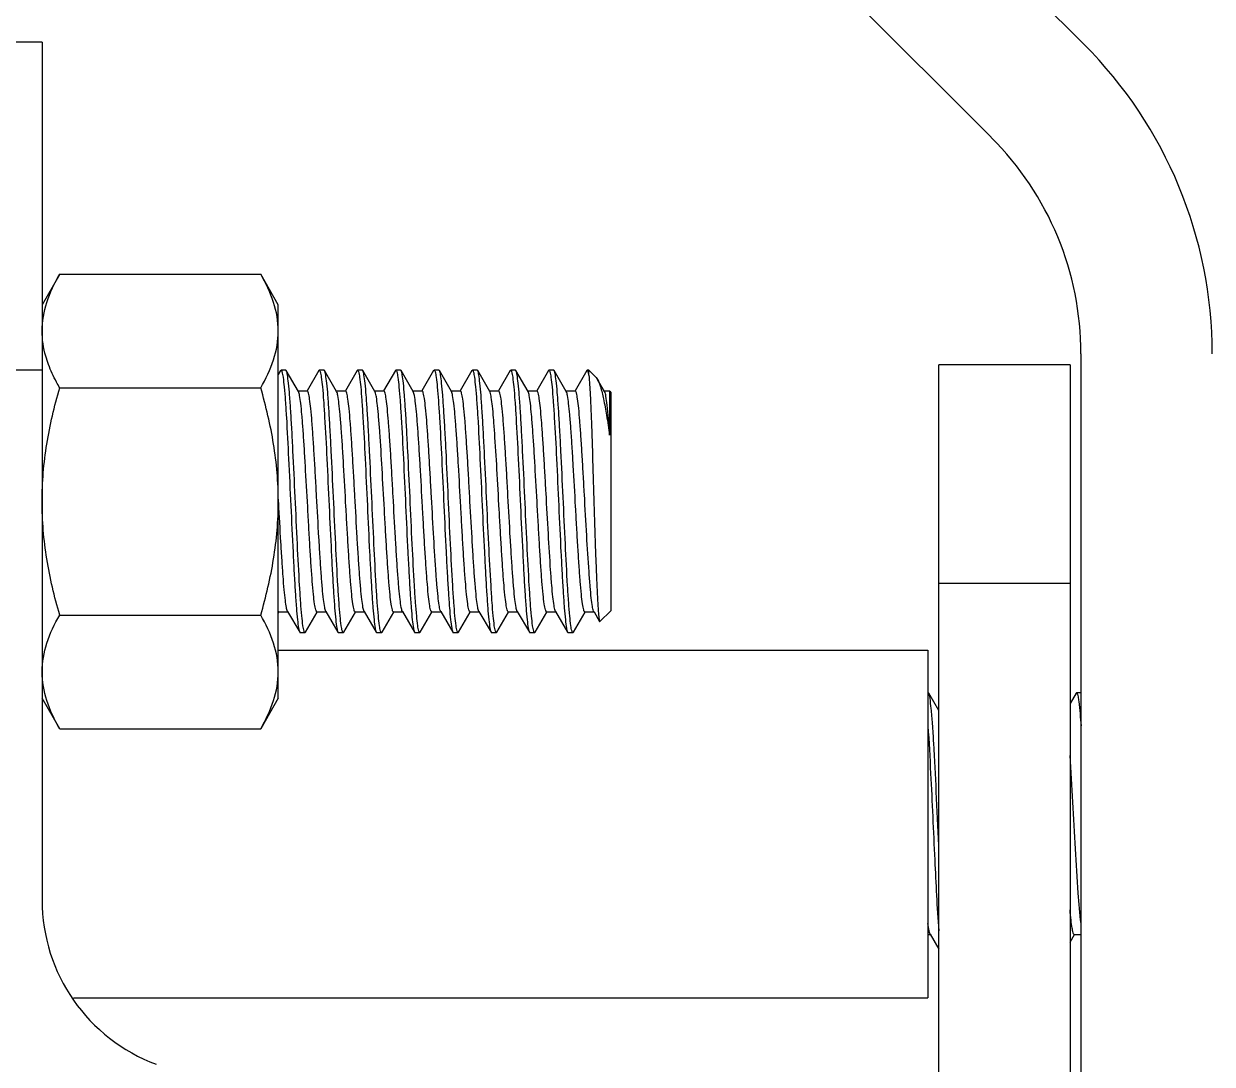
# Model space of a CAD drawing. Extents: x 27938 to 650306, y -92720 to 1524912.
# Drawn here: x 315887 to 316519, y 842775 to 843327 of the extents above; entities that cross this region are included whole.
import ezdxf

# ---------------------------------------------------------------- set-up
doc = ezdxf.new("R2010")
doc.units = 0
doc.header["$LTSCALE"] = 1000
doc.header["$MEASUREMENT"] = 0

msp = doc.modelspace()

# ---------------------------------------------------------------- linework, layer by layer
at = {"linetype": 'Continuous'}
for p, q in [((316154.42, 843612.41), (316450.63, 843316.2)), ((316401.34, 843266.92), (316105.14, 843563.12)), ((315897.22, 843317.45), (315827.52, 843317.45)), ((315897.22, 843317.45), (315897.22, 842861.76)), ((315906.55, 843194.2), (315897.22, 843178.04)), ((315906.55, 843194.2), (316013.33, 843194.2)), ((316022.67, 843178.04), (316013.33, 843194.2)), ((316022.67, 842968.99), (316022.67, 843178.04)), ((316448.98, 842658.24), (316448.98, 843151.92)), ((315897.22, 843143.21), (315827.52, 843143.21)), ((316023.86, 843142.99), (316022.67, 843140.94)), ((316023.86, 843142.99), (316024.12, 843143.21)), ((316026.66, 843143.21), (316024.12, 843143.21)), ((316026.66, 843143.21), (316024.12, 843143.21)), ((316024.12, 843143.21), (316024.15, 843143.21)), ((316026.92, 843142.99), (316026.66, 843143.21)), ((316033.34, 843131.91), (316026.92, 843142.99)), ((316044.18, 843142.99), (316037.96, 843132.24)), ((316044.18, 843142.99), (316044.44, 843143.21)), ((316046.98, 843143.21), (316044.44, 843143.21)), ((316046.98, 843143.21), (316044.44, 843143.21)), ((316044.44, 843143.21), (316044.48, 843143.21)), ((316047.24, 843142.99), (316046.98, 843143.21)), ((316053.66, 843131.91), (316047.24, 843142.99)), ((316064.51, 843142.99), (316058.28, 843132.24)), ((316064.51, 843142.99), (316064.77, 843143.21)), ((316067.31, 843143.21), (316064.77, 843143.21)), ((316067.31, 843143.21), (316064.77, 843143.21)), ((316064.77, 843143.21), (316064.81, 843143.21)), ((316067.57, 843142.99), (316067.31, 843143.21)), ((316073.99, 843131.91), (316067.57, 843142.99)), ((316084.84, 843142.99), (316078.61, 843132.24)), ((316084.84, 843142.99), (316085.1, 843143.21)), ((316087.64, 843143.21), (316085.1, 843143.21)), ((316087.64, 843143.21), (316085.1, 843143.21)), ((316085.1, 843143.21), (316085.14, 843143.21)), ((316087.9, 843142.99), (316087.64, 843143.21)), ((316094.32, 843131.91), (316087.9, 843142.99)), ((316105.17, 843142.99), (316098.94, 843132.24)), ((316105.17, 843142.99), (316105.43, 843143.21)), ((316107.97, 843143.21), (316105.43, 843143.21)), ((316107.97, 843143.21), (316105.43, 843143.21)), ((316105.43, 843143.21), (316105.47, 843143.21)), ((316108.23, 843142.99), (316107.97, 843143.21)), ((316114.65, 843131.91), (316108.23, 843142.99)), ((316125.5, 843142.99), (316119.27, 843132.24)), ((316125.5, 843142.99), (316125.76, 843143.21)), ((316128.3, 843143.21), (316125.76, 843143.21)), ((316128.3, 843143.21), (316125.76, 843143.21)), ((316125.76, 843143.21), (316125.79, 843143.21)), ((316128.56, 843142.99), (316128.3, 843143.21)), ((316134.98, 843131.91), (316128.56, 843142.99)), ((316145.82, 843142.99), (316139.6, 843132.24)), ((316145.82, 843142.99), (316146.08, 843143.21)), ((316148.62, 843143.21), (316146.08, 843143.21)), ((316148.62, 843143.21), (316146.08, 843143.21)), ((316146.08, 843143.21), (316146.12, 843143.21)), ((316148.88, 843142.99), (316148.62, 843143.21)), ((316155.3, 843131.91), (316148.88, 843142.99)), ((316166.15, 843142.99), (316159.92, 843132.24)), ((316166.15, 843142.99), (316166.41, 843143.21)), ((316168.95, 843143.21), (316166.41, 843143.21)), ((316168.95, 843143.21), (316166.41, 843143.21)), ((316166.41, 843143.21), (316166.45, 843143.21)), ((316169.21, 843142.99), (316168.95, 843143.21)), ((316175.63, 843131.91), (316169.21, 843142.99)), ((316186.48, 843142.99), (316180.25, 843132.24)), ((316186.74, 843143.21), (316186.48, 843142.99)), ((316187.62, 843143.21), (316186.74, 843143.21)), ((316191.55, 843139.27), (316187.62, 843143.21)), ((316187.62, 843140.67), (316187.62, 843143.21)), ((316373.47, 842389.11), (316373.47, 843146.11)), ((316443.17, 843146.11), (316373.47, 843146.11)), ((316443.17, 843146.11), (316443.17, 842077.44)), ((316195.96, 843131.91), (316192.21, 843138.38)), ((315906.55, 843133.86), (316013.33, 843133.86)), ((316038.07, 843132.18), (316033.18, 843132.18)), ((316058.4, 843132.18), (316053.51, 843132.18)), ((316078.73, 843132.18), (316073.84, 843132.18)), ((316074.15, 843131.58), (316073.99, 843131.91)), ((316099.06, 843132.18), (316094.17, 843132.18)), ((316119.38, 843132.18), (316114.49, 843132.18)), ((316139.71, 843132.18), (316134.82, 843132.18)), ((316135.16, 843131.49), (316134.98, 843131.91)), ((316160.04, 843132.18), (316155.15, 843132.18)), ((316180.37, 843132.18), (316175.48, 843132.18)), ((316198.65, 843132.18), (316195.81, 843132.18)), ((316199.23, 843131.59), (316198.65, 843132.18)), ((316198.65, 843132.18), (316198.65, 843108.71)), ((316199.23, 843131.59), (316199.23, 843015.43)), ((316022.83, 843073.52), (316022.67, 843076.35)), ((316022.87, 843072.79), (316022.83, 843073.52)), ((316443.17, 843029.95), (316373.47, 843029.95)), ((315906.55, 843013.17), (316013.33, 843013.17)), ((316022.67, 843014.25), (316022.98, 843014.79)), ((316022.86, 843014.85), (316027.75, 843014.85)), ((316027.6, 843015.12), (316034.02, 843004.04)), ((316037.08, 843004.04), (316043.31, 843014.79)), ((316043.19, 843014.85), (316048.08, 843014.85)), ((316047.93, 843015.12), (316054.35, 843004.04)), ((316057.41, 843004.04), (316063.63, 843014.79)), ((316063.52, 843014.85), (316068.41, 843014.85)), ((316068.26, 843015.12), (316074.68, 843004.04)), ((316077.74, 843004.04), (316083.96, 843014.79)), ((316083.85, 843014.85), (316088.74, 843014.85)), ((316088.58, 843015.12), (316095, 843004.04)), ((316098.06, 843004.04), (316104.29, 843014.79)), ((316104.18, 843014.85), (316109.07, 843014.85)), ((316108.91, 843015.12), (316115.33, 843004.04)), ((316118.39, 843004.04), (316124.62, 843014.79)), ((316124.5, 843014.85), (316129.39, 843014.85)), ((316129.24, 843015.12), (316135.66, 843004.04)), ((316138.72, 843004.04), (316144.95, 843014.79)), ((316144.83, 843014.85), (316149.72, 843014.85)), ((316149.57, 843015.12), (316155.99, 843004.04)), ((316159.05, 843004.04), (316165.27, 843014.79)), ((316165.16, 843014.85), (316170.05, 843014.85)), ((316169.9, 843015.12), (316169.71, 843015.53)), ((316169.9, 843015.12), (316176.32, 843004.04)), ((316179.38, 843004.04), (316185.6, 843014.79)), ((316185.49, 843014.85), (316190.38, 843014.85)), ((316190.22, 843015.12), (316190.12, 843015.32)), ((316190.22, 843015.12), (316190.38, 843014.85)), ((316190.38, 843014.85), (316193.32, 843009.77)), ((316199.23, 843015.43), (316193.5, 843009.71)), ((316034.02, 843004.04), (316034.28, 843003.82)), ((316036.82, 843003.82), (316034.28, 843003.82)), ((316036.82, 843003.82), (316034.28, 843003.82)), ((316036.82, 843003.82), (316036.78, 843003.82)), ((316037.08, 843004.04), (316036.82, 843003.82)), ((316054.35, 843004.04), (316054.61, 843003.82)), ((316057.15, 843003.82), (316054.61, 843003.82)), ((316057.15, 843003.82), (316054.61, 843003.82)), ((316057.15, 843003.82), (316057.11, 843003.82)), ((316057.41, 843004.04), (316057.15, 843003.82)), ((316074.68, 843004.04), (316074.94, 843003.82)), ((316077.48, 843003.82), (316074.94, 843003.82)), ((316077.48, 843003.82), (316074.94, 843003.82)), ((316077.48, 843003.82), (316077.44, 843003.82)), ((316077.74, 843004.04), (316077.48, 843003.82)), ((316095, 843004.04), (316095.26, 843003.82)), ((316097.8, 843003.82), (316095.26, 843003.82)), ((316097.8, 843003.82), (316095.26, 843003.82)), ((316097.8, 843003.82), (316097.77, 843003.82)), ((316098.06, 843004.04), (316097.8, 843003.82)), ((316115.33, 843004.04), (316115.59, 843003.82)), ((316118.13, 843003.82), (316115.59, 843003.82)), ((316118.13, 843003.82), (316115.59, 843003.82)), ((316118.13, 843003.82), (316118.09, 843003.82)), ((316118.39, 843004.04), (316118.13, 843003.82)), ((316135.66, 843004.04), (316135.92, 843003.82)), ((316138.46, 843003.82), (316135.92, 843003.82)), ((316138.46, 843003.82), (316135.92, 843003.82)), ((316138.46, 843003.82), (316138.42, 843003.82)), ((316138.72, 843004.04), (316138.46, 843003.82)), ((316155.99, 843004.04), (316156.25, 843003.82)), ((316158.79, 843003.82), (316156.25, 843003.82)), ((316158.79, 843003.82), (316156.25, 843003.82)), ((316158.79, 843003.82), (316158.75, 843003.82)), ((316159.05, 843004.04), (316158.79, 843003.82)), ((316176.32, 843004.04), (316176.58, 843003.82)), ((316179.12, 843003.82), (316176.58, 843003.82)), ((316179.12, 843003.82), (316176.58, 843003.82)), ((316179.12, 843003.82), (316179.08, 843003.82)), ((316179.38, 843004.04), (316179.12, 843003.82)), ((316193.32, 843009.77), (316193.5, 843009.71)), ((316022.67, 842994.53), (316367.66, 842994.53)), ((316367.66, 842994.53), (316367.66, 842809.83)), ((315906.55, 842952.82), (315897.22, 842968.99)), ((316022.67, 842968.99), (316013.33, 842952.82)), ((316368.12, 842971.65), (316367.86, 842971.87)), ((316373.47, 842962.41), (316368.12, 842971.65)), ((316446.37, 842971.65), (316443.17, 842966.13)), ((316446.37, 842971.65), (316446.63, 842971.87)), ((316449.17, 842971.87), (316446.63, 842971.87)), ((316449.17, 842971.87), (316446.63, 842971.87)), ((315906.55, 842952.82), (316013.33, 842952.82)), ((316367.66, 842843.52), (316369.11, 842843.52)), ((316368.8, 842843.78), (316373.47, 842835.73)), ((316443.17, 842839.44), (316445.53, 842843.52)), ((316445.38, 842843.52), (316448.98, 842843.52)), ((315913.9, 842809.83), (316367.66, 842809.83))]:
    msp.add_line(p, q, dxfattribs=at)
for centre, radius, start, end in [((316286.35, 843151.92), 232.32, 0, 45), ((316286.35, 843151.92), 162.62, 0, 45), ((315990.14, 842861.76), 162.62, 180, 249.68249), ((315990.14, 842861.76), 92.93, 180, 249.68249)]:
    msp.add_arc(centre, radius, start, end, dxfattribs=at)
for points, knots in [([(315897.22, 843164.03), (315897.22, 843169.18), (315899.14, 843179.84), (315903.82, 843189.47), (315906.55, 843194.2)], [0, 0, 0, 0, 0.485069, 1, 1, 1, 1]), ([(316022.67, 843164.03), (316022.67, 843169.18), (316020.74, 843179.84), (316016.07, 843189.47), (316013.33, 843194.2)], [0, 0, 0, 0, 0.485069, 1, 1, 1, 1]), ([(315900.62, 843146.24), (315900.08, 843147.69), (315898.17, 843153.44), (315897.22, 843159.53), (315897.22, 843164.03)], [0, 0, 0, 0, 0.255881, 1, 1, 1, 1]), ([(316013.33, 843133.86), (316016.07, 843138.6), (316020.74, 843148.22), (316022.67, 843158.88), (316022.67, 843164.03)], [0, 0, 0, 0, 0.514931, 1, 1, 1, 1]), ([(315906.55, 843133.86), (315905.97, 843134.87), (315903.74, 843138.87), (315901.81, 843143.04), (315900.62, 843146.24)], [0, 0, 0, 0, 0.255395, 1, 1, 1, 1]), ([(316024.15, 843143.21), (316024.2, 843143.19), (316024.44, 843143.01), (316024.51, 843142.7), (316024.59, 843142.47)], [0, 0, 0, 0, 0.14607, 1, 1, 1, 1]), ([(316024.59, 843142.47), (316024.9, 843141.5), (316025.3, 843138.77), (316025.87, 843133.66), (316026.42, 843126.55), (316027.24, 843113.85), (316028.19, 843095.2), (316029.3, 843071.32), (316030.24, 843051.03), (316031.04, 843035.77), (316031.61, 843025.94), (316032.19, 843017.7), (316032.71, 843011.26), (316033.32, 843006.96), (316033.65, 843004.69), (316034.02, 843004.04)], [0, 0, 0, 0, 0.021893, 0.059338, 0.11121, 0.175832, 0.33449, 0.514559, 0.692469, 0.77323, 0.844901, 0.90513, 0.951948, 0.983856, 1, 1, 1, 1]), ([(316036.35, 843004.56), (316036.04, 843005.52), (316035.64, 843008.26), (316035.07, 843013.36), (316034.52, 843020.47), (316033.7, 843033.17), (316032.74, 843051.82), (316031.64, 843075.7), (316030.69, 843095.99), (316029.9, 843111.26), (316029.33, 843121.09), (316028.74, 843129.33), (316028.23, 843135.77), (316027.61, 843140.07), (316027.29, 843142.34), (316026.92, 843142.99)], [0, 0, 0, 0, 0.02187, 0.059297, 0.111154, 0.175764, 0.334422, 0.514507, 0.692435, 0.773208, 0.844889, 0.905123, 0.951944, 0.983855, 1, 1, 1, 1]), ([(316044.48, 843143.21), (316044.52, 843143.19), (316044.76, 843143.01), (316044.84, 843142.71), (316044.91, 843142.47)], [0, 0, 0, 0, 0.146483, 1, 1, 1, 1]), ([(316044.91, 843142.47), (316045.22, 843141.51), (316045.62, 843138.78), (316046.19, 843133.68), (316046.74, 843126.58), (316047.57, 843113.88), (316048.52, 843095.23), (316049.63, 843071.34), (316050.57, 843051.05), (316051.37, 843035.78), (316051.94, 843025.94), (316052.52, 843017.7), (316053.04, 843011.26), (316053.65, 843006.96), (316053.97, 843004.69), (316054.35, 843004.04)], [0, 0, 0, 0, 0.021833, 0.05923, 0.111064, 0.175659, 0.33431, 0.514413, 0.692368, 0.773157, 0.844855, 0.905103, 0.951934, 0.983852, 1, 1, 1, 1]), ([(316056.68, 843004.56), (316056.37, 843005.53), (316055.97, 843008.26), (316055.4, 843013.37), (316054.85, 843020.48), (316054.02, 843033.18), (316053.07, 843051.83), (316051.96, 843075.71), (316051.02, 843096), (316050.22, 843111.26), (316049.66, 843121.09), (316049.07, 843129.33), (316048.56, 843135.77), (316047.94, 843140.07), (316047.62, 843142.34), (316047.24, 843142.99)], [0, 0, 0, 0, 0.02189, 0.059333, 0.111204, 0.175825, 0.334482, 0.514553, 0.692464, 0.773225, 0.844897, 0.905128, 0.951947, 0.983856, 1, 1, 1, 1]), ([(316064.81, 843143.21), (316064.85, 843143.19), (316065.09, 843143.02), (316065.16, 843142.72), (316065.24, 843142.49)], [0, 0, 0, 0, 0.14739, 1, 1, 1, 1]), ([(316065.24, 843142.49), (316065.55, 843141.54), (316065.94, 843138.82), (316066.52, 843133.73), (316067.07, 843126.64), (316067.89, 843113.94), (316068.84, 843095.29), (316069.95, 843071.4), (316070.89, 843051.09), (316071.69, 843035.81), (316072.26, 843025.97), (316072.85, 843017.71), (316073.36, 843011.27), (316073.98, 843006.97), (316074.3, 843004.69), (316074.68, 843004.04)], [0, 0, 0, 0, 0.021699, 0.058987, 0.110742, 0.175283, 0.333897, 0.514056, 0.692114, 0.772961, 0.844719, 0.905022, 0.951896, 0.98384, 1, 1, 1, 1]), ([(316077.01, 843004.56), (316076.7, 843005.52), (316076.3, 843008.25), (316075.73, 843013.35), (316075.18, 843020.45), (316074.35, 843033.16), (316073.4, 843051.8), (316072.29, 843075.69), (316071.35, 843095.98), (316070.55, 843111.25), (316069.98, 843121.08), (316069.4, 843129.33), (316068.88, 843135.77), (316068.27, 843140.07), (316067.95, 843142.34), (316067.57, 843142.99)], [0, 0, 0, 0, 0.021836, 0.059237, 0.111077, 0.175677, 0.334321, 0.514424, 0.692372, 0.773156, 0.844853, 0.905103, 0.951936, 0.983852, 1, 1, 1, 1]), ([(316085.14, 843143.21), (316085.18, 843143.19), (316085.42, 843143.01), (316085.5, 843142.7), (316085.57, 843142.47)], [0, 0, 0, 0, 0.146196, 1, 1, 1, 1]), ([(316085.57, 843142.47), (316085.88, 843141.5), (316086.28, 843138.77), (316086.85, 843133.67), (316087.4, 843126.56), (316088.22, 843113.85), (316089.18, 843095.21), (316090.28, 843071.32), (316091.23, 843051.04), (316092.02, 843035.77), (316092.59, 843025.94), (316093.18, 843017.7), (316093.69, 843011.26), (316094.31, 843006.96), (316094.63, 843004.69), (316095, 843004.04)], [0, 0, 0, 0, 0.021874, 0.059306, 0.111169, 0.175785, 0.334437, 0.514518, 0.69244, 0.773206, 0.844885, 0.905122, 0.951944, 0.983855, 1, 1, 1, 1]), ([(316097.34, 843004.54), (316097.03, 843005.5), (316096.63, 843008.22), (316096.06, 843013.31), (316095.51, 843020.4), (316094.68, 843033.1), (316093.73, 843051.75), (316092.62, 843075.64), (316091.68, 843095.95), (316090.88, 843111.23), (316090.31, 843121.07), (316089.73, 843129.32), (316089.21, 843135.76), (316088.6, 843140.06), (316088.27, 843142.34), (316087.9, 843142.99)], [0, 0, 0, 0, 0.021728, 0.059039, 0.110811, 0.175364, 0.333989, 0.514137, 0.692171, 0.773007, 0.844751, 0.905041, 0.951904, 0.983842, 1, 1, 1, 1]), ([(316105.47, 843143.21), (316105.51, 843143.19), (316105.75, 843143.01), (316105.83, 843142.7), (316105.9, 843142.46)], [0, 0, 0, 0, 0.146015, 1, 1, 1, 1]), ([(316105.9, 843142.46), (316106.21, 843141.5), (316106.61, 843138.76), (316107.18, 843133.66), (316107.73, 843126.55), (316108.55, 843113.84), (316109.5, 843095.2), (316110.61, 843071.31), (316111.55, 843051.03), (316112.35, 843035.76), (316112.92, 843025.93), (316113.5, 843017.7), (316114.02, 843011.26), (316114.63, 843006.96), (316114.96, 843004.69), (316115.33, 843004.04)], [0, 0, 0, 0, 0.021902, 0.059353, 0.11123, 0.175855, 0.334516, 0.514581, 0.692484, 0.773243, 0.844911, 0.905136, 0.951951, 0.983857, 1, 1, 1, 1]), ([(316117.66, 843004.56), (316117.35, 843005.53), (316116.95, 843008.26), (316116.38, 843013.37), (316115.83, 843020.47), (316115.01, 843033.18), (316114.06, 843051.82), (316112.95, 843075.71), (316112.01, 843095.99), (316111.21, 843111.26), (316110.64, 843121.09), (316110.06, 843129.33), (316109.54, 843135.77), (316108.92, 843140.07), (316108.6, 843142.34), (316108.23, 843142.99)], [0, 0, 0, 0, 0.021885, 0.059324, 0.11119, 0.175807, 0.334466, 0.514541, 0.692458, 0.773225, 0.8449, 0.90513, 0.951948, 0.983856, 1, 1, 1, 1]), ([(316125.79, 843143.21), (316125.83, 843143.19), (316126.07, 843143.01), (316126.15, 843142.71), (316126.22, 843142.48)], [0, 0, 0, 0, 0.146759, 1, 1, 1, 1]), ([(316126.22, 843142.48), (316126.53, 843141.52), (316126.93, 843138.79), (316127.5, 843133.7), (316128.05, 843126.6), (316128.88, 843113.9), (316129.83, 843095.25), (316130.94, 843071.36), (316131.88, 843051.06), (316132.68, 843035.79), (316133.25, 843025.95), (316133.83, 843017.71), (316134.35, 843011.26), (316134.96, 843006.96), (316135.29, 843004.69), (316135.66, 843004.04)], [0, 0, 0, 0, 0.021792, 0.059156, 0.110966, 0.175545, 0.334187, 0.514308, 0.692293, 0.7731, 0.844815, 0.905079, 0.951923, 0.983848, 1, 1, 1, 1]), ([(316137.99, 843004.56), (316137.68, 843005.53), (316137.28, 843008.26), (316136.71, 843013.36), (316136.16, 843020.47), (316135.34, 843033.18), (316134.38, 843051.82), (316133.28, 843075.71), (316132.33, 843095.99), (316131.54, 843111.26), (316130.97, 843121.09), (316130.38, 843129.33), (316129.87, 843135.77), (316129.25, 843140.07), (316128.93, 843142.34), (316128.56, 843142.99)], [0, 0, 0, 0, 0.021878, 0.059312, 0.111177, 0.175794, 0.334448, 0.514526, 0.692445, 0.773211, 0.844888, 0.905123, 0.951945, 0.983855, 1, 1, 1, 1]), ([(316146.12, 843143.21), (316146.16, 843143.19), (316146.4, 843143.01), (316146.48, 843142.71), (316146.55, 843142.48)], [0, 0, 0, 0, 0.146768, 1, 1, 1, 1]), ([(316146.55, 843142.48), (316146.86, 843141.52), (316147.26, 843138.79), (316147.83, 843133.7), (316148.38, 843126.6), (316149.2, 843113.9), (316150.16, 843095.25), (316151.26, 843071.36), (316152.21, 843051.06), (316153.01, 843035.79), (316153.57, 843025.95), (316154.16, 843017.71), (316154.68, 843011.26), (316155.29, 843006.96), (316155.61, 843004.69), (316155.99, 843004.04)], [0, 0, 0, 0, 0.021791, 0.059155, 0.110967, 0.175548, 0.334182, 0.514304, 0.692288, 0.773093, 0.844809, 0.905077, 0.951923, 0.983848, 1, 1, 1, 1]), ([(316158.32, 843004.55), (316158.01, 843005.51), (316157.61, 843008.23), (316157.04, 843013.32), (316156.49, 843020.42), (316155.67, 843033.12), (316154.71, 843051.77), (316153.61, 843075.66), (316152.66, 843095.96), (316151.87, 843111.24), (316151.3, 843121.07), (316150.71, 843129.32), (316150.2, 843135.76), (316149.58, 843140.06), (316149.26, 843142.34), (316148.88, 843142.99)], [0, 0, 0, 0, 0.021768, 0.059112, 0.11091, 0.17548, 0.33411, 0.514241, 0.692243, 0.773059, 0.844786, 0.905063, 0.951916, 0.983846, 1, 1, 1, 1]), ([(316166.45, 843143.21), (316166.49, 843143.19), (316166.73, 843143.01), (316166.81, 843142.7), (316166.88, 843142.47)], [0, 0, 0, 0, 0.146155, 1, 1, 1, 1]), ([(316166.88, 843142.47), (316167.19, 843141.5), (316167.59, 843138.77), (316168.16, 843133.66), (316168.71, 843126.56), (316169.54, 843113.85), (316170.49, 843095.21), (316171.59, 843071.32), (316172.54, 843051.04), (316173.34, 843035.77), (316173.9, 843025.94), (316174.49, 843017.7), (316175, 843011.26), (316175.62, 843006.96), (316175.94, 843004.69), (316176.32, 843004.04)], [0, 0, 0, 0, 0.02188, 0.059316, 0.111182, 0.1758, 0.334454, 0.51453, 0.692448, 0.773213, 0.844889, 0.905123, 0.951945, 0.983855, 1, 1, 1, 1]), ([(316178.65, 843004.55), (316178.34, 843005.51), (316177.94, 843008.23), (316177.37, 843013.32), (316176.82, 843020.42), (316176, 843033.12), (316175.04, 843051.77), (316173.94, 843075.66), (316172.99, 843095.96), (316172.19, 843111.24), (316171.62, 843121.07), (316171.04, 843129.32), (316170.52, 843135.76), (316169.91, 843140.06), (316169.59, 843142.34), (316169.21, 843142.99)], [0, 0, 0, 0, 0.021766, 0.059108, 0.110903, 0.175472, 0.334108, 0.51424, 0.692244, 0.773062, 0.844789, 0.905064, 0.951915, 0.983846, 1, 1, 1, 1]), ([(316186.99, 843143.01), (316186.95, 843143.06), (316186.89, 843143.15), (316186.78, 843143.21), (316186.74, 843143.21)], [0, 0, 0, 0, 0.595459, 1, 1, 1, 1]), ([(316187.62, 843140.67), (316187.57, 843140.94), (316187.41, 843141.73), (316187.26, 843142.55), (316186.99, 843143.01)], [0, 0, 0, 0, 0.346578, 1, 1, 1, 1]), ([(316187.62, 843140.67), (316187.96, 843137.19), (316188.42, 843128.14), (316189.08, 843112.06), (316189.73, 843091.77), (316190.4, 843069.61), (316190.97, 843051.14), (316191.47, 843037.41), (316191.81, 843028.67), (316192.19, 843021.41), (316192.47, 843015.8), (316192.92, 843012.18), (316193.04, 843010.27), (316193.32, 843009.77)], [0, 0, 0, 0, 0.079873, 0.207357, 0.368394, 0.544526, 0.714953, 0.791458, 0.858883, 0.915067, 0.958179, 0.986787, 1, 1, 1, 1]), ([(316192.21, 843138.38), (316192.92, 843137.16), (316194.06, 843133.68), (316195.57, 843127.31), (316197.12, 843118.7), (316198.13, 843112.25), (316198.65, 843108.71)], [0, 0, 0, 0, 0.139011, 0.356589, 0.647179, 1, 1, 1, 1]), ([(315897.22, 843073.51), (315897.22, 843083.72), (315899, 843104.15), (315903.72, 843124.05), (315906.55, 843133.86)], [0, 0, 0, 0, 0.499896, 1, 1, 1, 1]), ([(316022.67, 843073.51), (316022.67, 843083.72), (316020.89, 843104.15), (316016.16, 843124.05), (316013.33, 843133.86)], [0, 0, 0, 0, 0.499896, 1, 1, 1, 1]), ([(316043.19, 843014.85), (316043.06, 843014.85), (316042.76, 843015.27), (316042.36, 843016.62), (316041.82, 843019.72), (316041.26, 843024.74), (316040.67, 843031.57), (316040.07, 843039.89), (316039.47, 843049.44), (316038.87, 843059.85), (316038.06, 843074.37), (316037.27, 843088.76), (316036.45, 843102.49), (316035.85, 843111.47), (316035.25, 843119.07), (316034.69, 843125.05), (316034.07, 843129.12), (316033.7, 843131.28), (316033.34, 843131.91)], [0, 0, 0, 0, 0.003456, 0.010692, 0.037889, 0.081613, 0.140406, 0.212192, 0.2944, 0.384075, 0.477989, 0.664972, 0.751304, 0.828651, 0.894236, 0.945722, 0.981321, 1, 1, 1, 1]), ([(316047.93, 843015.12), (316047.56, 843015.75), (316047.19, 843017.91), (316046.57, 843021.97), (316046.02, 843027.96), (316045.41, 843035.56), (316044.82, 843044.54), (316043.99, 843058.27), (316043.2, 843072.66), (316042.4, 843087.18), (316041.79, 843097.59), (316041.19, 843107.14), (316040.6, 843115.46), (316040, 843122.29), (316039.45, 843127.3), (316038.9, 843130.41), (316038.5, 843131.76), (316038.21, 843132.18), (316038.07, 843132.18)], [0, 0, 0, 0, 0.01868, 0.054278, 0.105764, 0.171348, 0.248694, 0.335027, 0.52201, 0.615925, 0.705601, 0.787809, 0.859593, 0.918386, 0.962109, 0.989306, 0.996546, 1, 1, 1, 1]), ([(316063.52, 843014.85), (316063.38, 843014.85), (316063.09, 843015.27), (316062.69, 843016.62), (316062.15, 843019.73), (316061.59, 843024.74), (316060.99, 843031.57), (316060.4, 843039.89), (316059.8, 843049.44), (316059.19, 843059.85), (316058.39, 843074.37), (316057.6, 843088.76), (316056.78, 843102.49), (316056.18, 843111.47), (316055.57, 843119.07), (316055.02, 843125.05), (316054.4, 843129.12), (316054.03, 843131.28), (316053.66, 843131.91)], [0, 0, 0, 0, 0.003456, 0.010693, 0.037891, 0.081614, 0.140408, 0.212192, 0.2944, 0.384075, 0.47799, 0.664974, 0.751306, 0.828653, 0.894237, 0.945723, 0.981321, 1, 1, 1, 1]), ([(316068.26, 843015.12), (316067.89, 843015.75), (316067.52, 843017.91), (316066.9, 843021.97), (316066.35, 843027.96), (316065.74, 843035.56), (316065.14, 843044.54), (316064.32, 843058.27), (316063.53, 843072.66), (316062.73, 843087.18), (316062.12, 843097.59), (316061.52, 843107.14), (316060.93, 843115.46), (316060.33, 843122.29), (316059.77, 843127.3), (316059.23, 843130.41), (316058.83, 843131.76), (316058.54, 843132.18), (316058.4, 843132.18)], [0, 0, 0, 0, 0.018679, 0.054277, 0.105763, 0.171348, 0.248694, 0.335027, 0.52201, 0.615925, 0.7056, 0.787807, 0.859593, 0.918386, 0.96211, 0.989308, 0.996544, 1, 1, 1, 1]), ([(316083.85, 843014.85), (316083.71, 843014.85), (316083.42, 843015.26), (316083.03, 843016.56), (316082.49, 843019.58), (316081.95, 843024.44), (316081.36, 843031.08), (316080.78, 843039.18), (316080.18, 843048.49), (316079.59, 843058.67), (316078.79, 843072.95), (316077.85, 843090.23), (316076.87, 843106.52), (316076.03, 843117.67), (316075.46, 843123.91), (316074.87, 843128.37), (316074.46, 843130.76), (316074.15, 843131.58)], [0, 0, 0, 0, 0.003387, 0.010439, 0.0369, 0.079457, 0.136743, 0.2068, 0.287199, 0.375139, 0.467553, 0.652855, 0.817457, 0.884687, 0.938635, 0.97747, 1, 1, 1, 1]), ([(316088.58, 843015.12), (316088.22, 843015.75), (316087.85, 843017.91), (316087.23, 843021.97), (316086.67, 843027.96), (316086.07, 843035.56), (316085.47, 843044.54), (316084.64, 843058.27), (316083.86, 843072.66), (316083.05, 843087.18), (316082.45, 843097.59), (316081.85, 843107.14), (316081.25, 843115.46), (316080.66, 843122.29), (316080.1, 843127.3), (316079.56, 843130.41), (316079.16, 843131.76), (316078.86, 843132.18), (316078.73, 843132.18)], [0, 0, 0, 0, 0.01868, 0.054279, 0.105765, 0.17135, 0.248697, 0.335029, 0.522011, 0.615926, 0.705601, 0.787809, 0.859595, 0.918388, 0.962111, 0.989308, 0.996545, 1, 1, 1, 1]), ([(316104.18, 843014.85), (316104.04, 843014.85), (316103.74, 843015.27), (316103.34, 843016.62), (316102.8, 843019.72), (316102.25, 843024.74), (316101.65, 843031.57), (316101.06, 843039.89), (316100.45, 843049.44), (316099.85, 843059.85), (316099.04, 843074.37), (316098.26, 843088.76), (316097.43, 843102.49), (316096.84, 843111.47), (316096.23, 843119.07), (316095.68, 843125.05), (316095.06, 843129.12), (316094.69, 843131.28), (316094.32, 843131.91)], [0, 0, 0, 0, 0.003455, 0.010692, 0.037889, 0.081612, 0.140406, 0.212191, 0.294399, 0.384075, 0.477989, 0.664972, 0.751304, 0.82865, 0.894235, 0.945722, 0.981321, 1, 1, 1, 1]), ([(316108.69, 843015.63), (316108.39, 843016.52), (316107.97, 843019.01), (316107.39, 843023.62), (316106.83, 843029.97), (316105.99, 843041.17), (316105.02, 843057.45), (316104.08, 843074.66), (316103.29, 843088.84), (316102.7, 843098.93), (316102.11, 843108.14), (316101.53, 843116.15), (316100.94, 843122.71), (316100.4, 843127.52), (316099.87, 843130.49), (316099.48, 843131.78), (316099.19, 843132.18), (316099.06, 843132.18)], [0, 0, 0, 0, 0.024104, 0.064245, 0.119183, 0.187069, 0.352029, 0.536643, 0.62845, 0.715691, 0.795361, 0.864724, 0.921406, 0.963495, 0.989662, 0.996639, 1, 1, 1, 1]), ([(316124.5, 843014.85), (316124.37, 843014.85), (316124.07, 843015.27), (316123.67, 843016.62), (316123.13, 843019.73), (316122.58, 843024.74), (316121.98, 843031.57), (316121.38, 843039.89), (316120.78, 843049.44), (316120.18, 843059.85), (316119.37, 843074.37), (316118.59, 843088.76), (316117.76, 843102.49), (316117.16, 843111.47), (316116.56, 843119.07), (316116.01, 843125.05), (316115.38, 843129.12), (316115.02, 843131.28), (316114.65, 843131.91)], [0, 0, 0, 0, 0.003456, 0.010693, 0.037891, 0.081614, 0.140408, 0.212193, 0.2944, 0.384075, 0.47799, 0.664974, 0.751306, 0.828653, 0.894237, 0.945723, 0.981321, 1, 1, 1, 1]), ([(316129.24, 843015.12), (316128.87, 843015.75), (316128.5, 843017.91), (316127.88, 843021.97), (316127.33, 843027.96), (316126.72, 843035.56), (316126.13, 843044.54), (316125.3, 843058.27), (316124.52, 843072.66), (316123.71, 843087.18), (316123.11, 843097.59), (316122.5, 843107.14), (316121.91, 843115.46), (316121.31, 843122.29), (316120.76, 843127.3), (316120.22, 843130.41), (316119.82, 843131.76), (316119.52, 843132.18), (316119.38, 843132.18)], [0, 0, 0, 0, 0.018679, 0.054277, 0.105763, 0.171347, 0.248694, 0.335027, 0.52201, 0.615925, 0.7056, 0.787807, 0.859592, 0.918386, 0.962109, 0.989307, 0.996544, 1, 1, 1, 1]), ([(316144.83, 843014.85), (316144.7, 843014.85), (316144.41, 843015.25), (316144.01, 843016.55), (316143.48, 843019.54), (316142.94, 843024.38), (316142.35, 843030.97), (316141.77, 843039.02), (316141.18, 843048.28), (316140.59, 843058.41), (316139.79, 843072.64), (316138.85, 843089.88), (316137.88, 843106.17), (316137.04, 843117.35), (316136.47, 843123.64), (316135.89, 843128.18), (316135.47, 843130.63), (316135.16, 843131.49)], [0, 0, 0, 0, 0.003373, 0.010385, 0.036689, 0.078996, 0.13596, 0.205646, 0.285655, 0.373222, 0.465313, 0.650248, 0.815042, 0.882623, 0.937099, 0.976631, 1, 1, 1, 1]), ([(316149.57, 843015.12), (316149.2, 843015.75), (316148.83, 843017.91), (316148.21, 843021.97), (316147.66, 843027.96), (316147.05, 843035.56), (316146.46, 843044.54), (316145.63, 843058.27), (316144.84, 843072.66), (316144.04, 843087.18), (316143.43, 843097.59), (316142.83, 843107.14), (316142.24, 843115.46), (316141.64, 843122.29), (316141.09, 843127.3), (316140.54, 843130.41), (316140.14, 843131.76), (316139.85, 843132.18), (316139.71, 843132.18)], [0, 0, 0, 0, 0.01868, 0.054279, 0.105765, 0.17135, 0.248697, 0.335029, 0.522011, 0.615925, 0.705601, 0.787809, 0.859595, 0.918388, 0.962111, 0.989308, 0.996545, 1, 1, 1, 1]), ([(316165.16, 843014.85), (316165.02, 843014.85), (316164.73, 843015.27), (316164.33, 843016.62), (316163.79, 843019.72), (316163.23, 843024.74), (316162.63, 843031.57), (316162.04, 843039.89), (316161.44, 843049.44), (316160.83, 843059.85), (316160.03, 843074.37), (316159.24, 843088.76), (316158.42, 843102.49), (316157.82, 843111.47), (316157.21, 843119.07), (316156.66, 843125.05), (316156.04, 843129.12), (316155.67, 843131.28), (316155.3, 843131.91)], [0, 0, 0, 0, 0.003455, 0.010692, 0.037889, 0.081612, 0.140405, 0.212191, 0.294399, 0.384075, 0.477989, 0.664971, 0.751303, 0.82865, 0.894235, 0.945721, 0.98132, 1, 1, 1, 1]), ([(316169.71, 843015.53), (316169.4, 843016.39), (316168.99, 843018.82), (316168.4, 843023.35), (316167.84, 843029.64), (316167, 843040.82), (316166.02, 843057.1), (316165.08, 843074.35), (316164.29, 843088.59), (316163.69, 843098.72), (316163.1, 843107.99), (316162.52, 843116.04), (316161.93, 843122.64), (316161.39, 843127.48), (316160.86, 843130.48), (316160.46, 843131.78), (316160.17, 843132.18), (316160.04, 843132.18)], [0, 0, 0, 0, 0.023269, 0.062718, 0.117132, 0.184671, 0.349442, 0.534421, 0.62655, 0.714161, 0.794217, 0.863947, 0.920949, 0.963286, 0.989608, 0.996625, 1, 1, 1, 1]), ([(316185.49, 843014.85), (316185.35, 843014.85), (316185.06, 843015.27), (316184.65, 843016.62), (316184.11, 843019.73), (316183.56, 843024.74), (316182.96, 843031.57), (316182.37, 843039.89), (316181.76, 843049.44), (316181.16, 843059.85), (316180.36, 843074.37), (316179.57, 843088.76), (316178.74, 843102.49), (316178.15, 843111.47), (316177.54, 843119.07), (316176.99, 843125.05), (316176.37, 843129.12), (316176, 843131.28), (316175.63, 843131.91)], [0, 0, 0, 0, 0.003455, 0.010693, 0.037891, 0.081614, 0.140407, 0.212192, 0.2944, 0.384075, 0.47799, 0.664974, 0.751306, 0.828653, 0.894237, 0.945723, 0.981321, 1, 1, 1, 1]), ([(316190.12, 843015.32), (316189.79, 843016.09), (316189.39, 843018.39), (316188.79, 843022.72), (316188.23, 843028.88), (316187.38, 843039.96), (316186.4, 843056.26), (316185.45, 843073.59), (316184.65, 843087.96), (316184.05, 843098.22), (316183.46, 843107.61), (316182.87, 843115.78), (316182.28, 843122.49), (316181.73, 843127.4), (316181.19, 843130.45), (316180.79, 843131.77), (316180.5, 843132.18), (316180.37, 843132.18)], [0, 0, 0, 0, 0.021222, 0.058965, 0.112084, 0.178762, 0.343059, 0.528931, 0.621852, 0.710377, 0.791385, 0.862024, 0.919818, 0.962768, 0.989477, 0.996588, 1, 1, 1, 1]), ([(316198.65, 843108.71), (316198.45, 843111.69), (316198.04, 843117.01), (316197.45, 843123.97), (316196.76, 843128.68), (316196.38, 843131.19), (316195.96, 843131.91)], [0, 0, 0, 0, 0.382915, 0.68479, 0.89301, 1, 1, 1, 1]), ([(315906.55, 843013.17), (315903.72, 843022.97), (315899, 843042.88), (315897.22, 843063.31), (315897.22, 843073.51)], [0, 0, 0, 0, 0.500104, 1, 1, 1, 1]), ([(316013.33, 843013.17), (316016.16, 843022.97), (316020.89, 843042.88), (316022.67, 843063.31), (316022.67, 843073.51)], [0, 0, 0, 0, 0.500104, 1, 1, 1, 1]), ([(316027.6, 843015.12), (316027.25, 843015.72), (316026.89, 843017.74), (316026.3, 843021.53), (316025.76, 843027.12), (316025.18, 843034.22), (316024.61, 843042.65), (316023.81, 843055.65), (316023.25, 843065.81), (316022.87, 843072.79)], [0, 0, 0, 0, 0.035817, 0.103405, 0.201006, 0.325505, 0.472815, 0.638061, 1, 1, 1, 1]), ([(315897.22, 842983), (315897.22, 842988.15), (315899.14, 842998.81), (315903.82, 843008.43), (315906.55, 843013.17)], [0, 0, 0, 0, 0.485069, 1, 1, 1, 1]), ([(316022.67, 842983), (316022.67, 842988.15), (316020.74, 842998.81), (316016.07, 843008.43), (316013.33, 843013.17)], [0, 0, 0, 0, 0.485069, 1, 1, 1, 1]), ([(316022.86, 843014.85), (316022.83, 843014.85), (316022.75, 843014.88), (316022.7, 843014.93), (316022.67, 843014.96)], [0, 0, 0, 0, 0.445368, 1, 1, 1, 1]), ([(316036.78, 843003.82), (316036.74, 843003.83), (316036.5, 843004.02), (316036.42, 843004.32), (316036.35, 843004.56)], [0, 0, 0, 0, 0.146229, 1, 1, 1, 1]), ([(316057.11, 843003.82), (316057.07, 843003.83), (316056.83, 843004.02), (316056.75, 843004.33), (316056.68, 843004.56)], [0, 0, 0, 0, 0.146092, 1, 1, 1, 1]), ([(316077.44, 843003.82), (316077.4, 843003.83), (316077.16, 843004.02), (316077.08, 843004.32), (316077.01, 843004.56)], [0, 0, 0, 0, 0.146465, 1, 1, 1, 1]), ([(316097.77, 843003.82), (316097.72, 843003.83), (316097.49, 843004.01), (316097.41, 843004.31), (316097.34, 843004.54)], [0, 0, 0, 0, 0.147196, 1, 1, 1, 1]), ([(316118.09, 843003.82), (316118.05, 843003.83), (316117.81, 843004.02), (316117.73, 843004.33), (316117.66, 843004.56)], [0, 0, 0, 0, 0.146127, 1, 1, 1, 1]), ([(316138.42, 843003.82), (316138.38, 843003.83), (316138.14, 843004.02), (316138.06, 843004.32), (316137.99, 843004.56)], [0, 0, 0, 0, 0.146169, 1, 1, 1, 1]), ([(316158.75, 843003.82), (316158.71, 843003.83), (316158.47, 843004.01), (316158.39, 843004.31), (316158.32, 843004.55)], [0, 0, 0, 0, 0.146926, 1, 1, 1, 1]), ([(316179.08, 843003.82), (316179.04, 843003.83), (316178.8, 843004.01), (316178.72, 843004.31), (316178.65, 843004.55)], [0, 0, 0, 0, 0.146938, 1, 1, 1, 1]), ([(315906.55, 842952.82), (315903.82, 842957.56), (315899.14, 842967.19), (315897.22, 842977.85), (315897.22, 842983)], [0, 0, 0, 0, 0.514931, 1, 1, 1, 1]), ([(316013.33, 842952.82), (316016.07, 842957.56), (316020.74, 842967.19), (316022.67, 842977.85), (316022.67, 842983)], [0, 0, 0, 0, 0.514931, 1, 1, 1, 1]), ([(316373.47, 842890.77), (316373.02, 842900.3), (316372.19, 842918.4), (316371.14, 842939.98), (316370.19, 842954.68), (316369.62, 842962.71), (316368.89, 842968.04), (316368.57, 842970.87), (316368.12, 842971.65)], [0, 0, 0, 0, 0.352979, 0.670269, 0.798336, 0.89849, 0.966549, 1, 1, 1, 1]), ([(316446.63, 842971.87), (316446.69, 842971.87), (316446.84, 842971.76), (316446.91, 842971.61), (316446.96, 842971.52)], [0, 0, 0, 0, 0.372755, 1, 1, 1, 1]), ([(316446.96, 842971.52), (316447, 842971.42), (316447.2, 842970.88), (316447.32, 842970.3), (316447.41, 842969.83)], [0, 0, 0, 0, 0.179445, 1, 1, 1, 1]), ([(316447.41, 842969.83), (316447.57, 842969), (316448.31, 842963.85), (316448.67, 842958.66), (316448.98, 842954.31)], [0, 0, 0, 0, 0.162909, 1, 1, 1, 1]), ([(316367.66, 842954.32), (316368.25, 842945.92), (316369.5, 842922.19), (316371.15, 842885.9), (316372.47, 842858.02), (316373.47, 842845.49)], [0, 0, 0, 0, 0.231876, 0.654001, 1, 1, 1, 1]), ([(316448.98, 842849.27), (316448.29, 842854.66), (316447.32, 842867.91), (316445.51, 842897.71), (316444.33, 842922.11), (316443.17, 842938.65)], [0, 0, 0, 0, 0.181921, 0.444719, 1, 1, 1, 1]), ([(316445.38, 842843.52), (316445.04, 842843.52), (316444.63, 842845.11), (316444.16, 842847.27), (316443.64, 842851.6), (316443.33, 842854.79), (316443.17, 842856.66)], [0, 0, 0, 0, 0.07557, 0.268534, 0.579327, 1, 1, 1, 1]), ([(316368.47, 842844.66), (316368.39, 842844.93), (316368.04, 842846.46), (316367.83, 842848.01), (316367.66, 842849.28)], [0, 0, 0, 0, 0.181659, 1, 1, 1, 1]), ([(316368.8, 842843.78), (316368.73, 842843.9), (316368.61, 842844.19), (316368.52, 842844.48), (316368.47, 842844.66)], [0, 0, 0, 0, 0.424647, 1, 1, 1, 1])]:
    msp.add_open_spline(points, degree=3, knots=knots, dxfattribs=at)
for points in [[(316191.55, 843139.27), (316191.82, 843139.01), (316192.02, 843138.7), (316192.21, 843138.38)], [(316108.91, 843015.12), (316108.82, 843015.28), (316108.75, 843015.45), (316108.69, 843015.63)]]:
    msp.add_open_spline(points, degree=3, dxfattribs=at)

doc.saveas('drawing.dxf')
